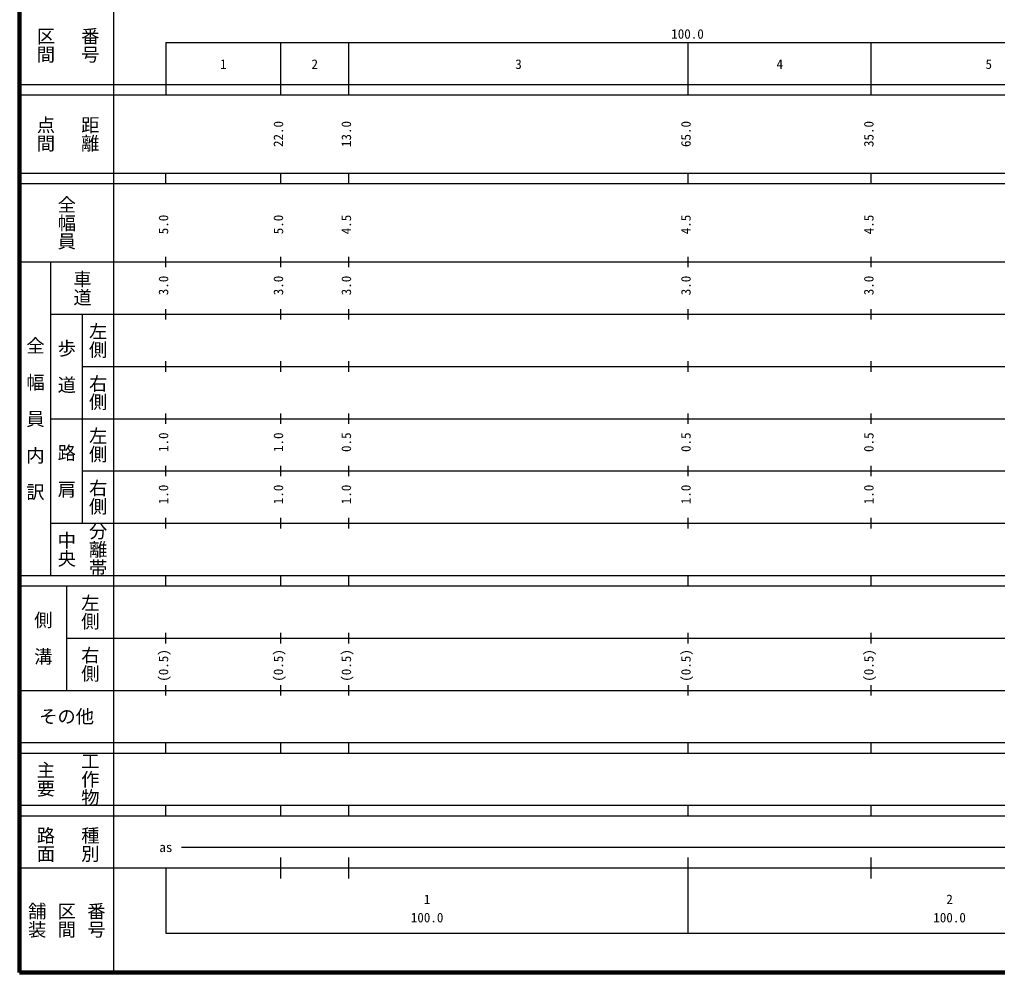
# Model space of a CAD drawing. Units: millimetres, scale not verified. Extents: x 40000 to 680000, y 20000 to 380000.
# Drawn here: x 40000 to 227162, y 20000 to 202409 of the extents above; entities that cross this region are included whole.
import ezdxf
from ezdxf.enums import TextEntityAlignment as Align

# ---------------------------------------------------------------- set-up
doc = ezdxf.new("R2010")
doc.units = ezdxf.units.MM
doc.header["$LTSCALE"] = 1000
doc.layers.add('M-TTL', color=2, linetype='Continuous', lineweight=140)
doc.layers.add('M-TTL-BAND', color=7, linetype='Continuous', lineweight=25)
doc.styles.add('@ＭＳ ゴシック', font='')
doc.styles.add('ＭＳ ゴシック', font='')
doc.styles.get('@ＭＳ ゴシック').set_extended_font_data('@MS Gothic')
doc.styles.get('ＭＳ ゴシック').set_extended_font_data('MS Gothic')

msp = doc.modelspace()

# ---------------------------------------------------------------- linework, layer by layer
at = {"layer": 'M-TTL'}
for p, q in [((40000, 380000), (40000, 20000)), ((40000, 20000), (680000, 20000))]:
    msp.add_line(p, q, dxfattribs=at)
at = {"layer": 'M-TTL-BAND'}
for p, q in [((58000, 370000), (58000, 20000)), ((68000, 198000), (579000, 198000)), ((68000, 198000), (68000, 188000)), ((90000, 188000), (90000, 198000)), ((103000, 188000), (103000, 198000)), ((168000, 188000), (168000, 198000)), ((203000, 188000), (203000, 198000)), ((40000, 190000), (579000, 190000)), ((40000, 188000), (579000, 188000)), ((40000, 173000), (579000, 173000)), ((68000, 171000), (68000, 173000)), ((90000, 171000), (90000, 173000)), ((103000, 171000), (103000, 173000)), ((168000, 171000), (168000, 173000)), ((203000, 171000), (203000, 173000)), ((40000, 171000), (579000, 171000)), ((40000, 156000), (579000, 156000)), ((46000, 96000), (46000, 156000)), ((68000, 155000), (68000, 157000)), ((90000, 155000), (90000, 157000)), ((103000, 155000), (103000, 157000)), ((168000, 155000), (168000, 157000)), ((203000, 155000), (203000, 157000)), ((46000, 146000), (579000, 146000)), ((52000, 146000), (52000, 106000)), ((68000, 145000), (68000, 147000)), ((90000, 145000), (90000, 147000)), ((103000, 145000), (103000, 147000)), ((168000, 145000), (168000, 147000)), ((203000, 145000), (203000, 147000)), ((68000, 135000), (68000, 137000)), ((90000, 135000), (90000, 137000)), ((103000, 135000), (103000, 137000)), ((168000, 135000), (168000, 137000)), ((203000, 135000), (203000, 137000)), ((52000, 136000), (579000, 136000)), ((46000, 126000), (579000, 126000)), ((68000, 125000), (68000, 127000)), ((90000, 125000), (90000, 127000)), ((103000, 125000), (103000, 127000)), ((168000, 125000), (168000, 127000)), ((203000, 125000), (203000, 127000)), ((68000, 115000), (68000, 117000)), ((90000, 115000), (90000, 117000)), ((103000, 115000), (103000, 117000)), ((168000, 115000), (168000, 117000)), ((203000, 115000), (203000, 117000)), ((52000, 116000), (579000, 116000)), ((68000, 105000), (68000, 107000)), ((90000, 105000), (90000, 107000)), ((103000, 105000), (103000, 107000)), ((168000, 105000), (168000, 107000)), ((203000, 105000), (203000, 107000)), ((46000, 106000), (579000, 106000)), ((40000, 96000), (579000, 96000)), ((68000, 94000), (68000, 96000)), ((90000, 94000), (90000, 96000)), ((103000, 94000), (103000, 96000)), ((168000, 94000), (168000, 96000)), ((203000, 94000), (203000, 96000)), ((40000, 94000), (579000, 94000)), ((49000, 94000), (49000, 74000)), ((68000, 83000), (68000, 85000)), ((90000, 83000), (90000, 85000)), ((103000, 83000), (103000, 85000)), ((168000, 83000), (168000, 85000)), ((203000, 83000), (203000, 85000)), ((49000, 84000), (579000, 84000)), ((68000, 73000), (68000, 75000)), ((90000, 73000), (90000, 75000)), ((103000, 73000), (103000, 75000)), ((168000, 73000), (168000, 75000)), ((203000, 73000), (203000, 75000)), ((40000, 74000), (579000, 74000)), ((40000, 64000), (579000, 64000)), ((68000, 62000), (68000, 64000)), ((90000, 62000), (90000, 64000)), ((103000, 62000), (103000, 64000)), ((168000, 62000), (168000, 64000)), ((203000, 62000), (203000, 64000)), ((40000, 62000), (579000, 62000)), ((40000, 52000), (579000, 52000)), ((68000, 50000), (68000, 52000)), ((90000, 50000), (90000, 52000)), ((103000, 50000), (103000, 52000)), ((168000, 50000), (168000, 52000)), ((203000, 50000), (203000, 52000)), ((40000, 50000), (579000, 50000)), ((71000, 44000), (355000, 44000)), ((90000, 38000), (90000, 42000)), ((103000, 38000), (103000, 42000)), ((168000, 27500), (168000, 42000)), ((203000, 38000), (203000, 42000)), ((40000, 40000), (579000, 40000)), ((68000, 40000), (68000, 27500)), ((68000, 27500), (579000, 27500))]:
    msp.add_line(p, q, dxfattribs=at)

# ---------------------------------------------------------------- texts
at = {"layer": 'M-TTL-BAND', "style": '@ＭＳ ゴシック'}
for s, p in [('区間', (45000, 197500)), ('番号', (53500, 197500)), ('点間', (45000, 180500)), ('距離', (53500, 180500)), ('全幅員', (49000, 163500)), ('車道', (52000, 151000)), ('左側', (55000, 141000)), ('全\u3000幅\u3000員\u3000内\u3000訳', (43000, 126000)), ('歩\u3000道', (49000, 136000)), ('右側', (55000, 131000)), ('左側', (55000, 121000)), ('路\u3000肩', (49000, 116000)), ('右側', (55000, 111000)), ('分離帯', (55000, 101000)), ('中央', (49000, 101000)), ('左側', (53500, 89000)), ('側\u3000溝', (44500, 84000)), ('右側', (53500, 79000)), ('主要', (45000, 57000)), ('工作物', (53500, 57000)), ('路面', (45000, 44500)), ('種別', (53500, 44500)), ('舗装', (43333, 30000)), ('区間', (49000, 30000)), ('番号', (54667, 30000))]:
    msp.add_text(s, height=2566, rotation=270, dxfattribs=at).set_placement(p, align=Align.MIDDLE_CENTER)
at = {"layer": 'M-TTL-BAND', "style": 'ＭＳ ゴシック'}
for s, p in [('100.0', (167844, 198195)), ('1', (79000, 192405)), ('2', (96500, 192405)), ('3', (135500, 192405)), ('4', (185500, 192405)), ('5', (225500, 192405)), ('as', (68000, 42500)), ('1', (118000, 32523)), ('2', (218000, 32523)), ('100.0', (118000, 29033)), ('100.0', (218000, 29033))]:
    msp.add_text(s, height=1833, dxfattribs=at).set_placement(p, align=Align.BOTTOM_CENTER)
for s, p in [('22.0', (91000, 180500)), ('13.0', (104000, 180500)), ('65.0', (169000, 180500)), ('35.0', (204000, 180500)), ('5.0', (69000, 163174)), ('5.0', (91000, 163174)), ('4.5', (104000, 163174)), ('4.5', (169000, 163174)), ('4.5', (204000, 163174)), ('3.0', (69000, 151500)), ('3.0', (91000, 151500)), ('3.0', (104000, 151500)), ('3.0', (169000, 151500)), ('3.0', (204000, 151500)), ('1.0', (69000, 121500)), ('1.0', (91000, 121500)), ('0.5', (104000, 121500)), ('0.5', (169000, 121500)), ('0.5', (204000, 121500)), ('1.0', (69000, 111500)), ('1.0', (91000, 111500)), ('1.0', (104000, 111500)), ('1.0', (169000, 111500)), ('1.0', (204000, 111500)), ('(0.5)', (69000, 78764)), ('(0.5)', (91000, 78764)), ('(0.5)', (104000, 78764)), ('(0.5)', (169000, 78764)), ('(0.5)', (204000, 78764))]:
    msp.add_text(s, height=1833, rotation=90, dxfattribs=at).set_placement(p, align=Align.BOTTOM_CENTER)
msp.add_text('その他', height=2566, dxfattribs=at).set_placement((49000, 69000), align=Align.MIDDLE_CENTER)

doc.saveas('drawing.dxf')
